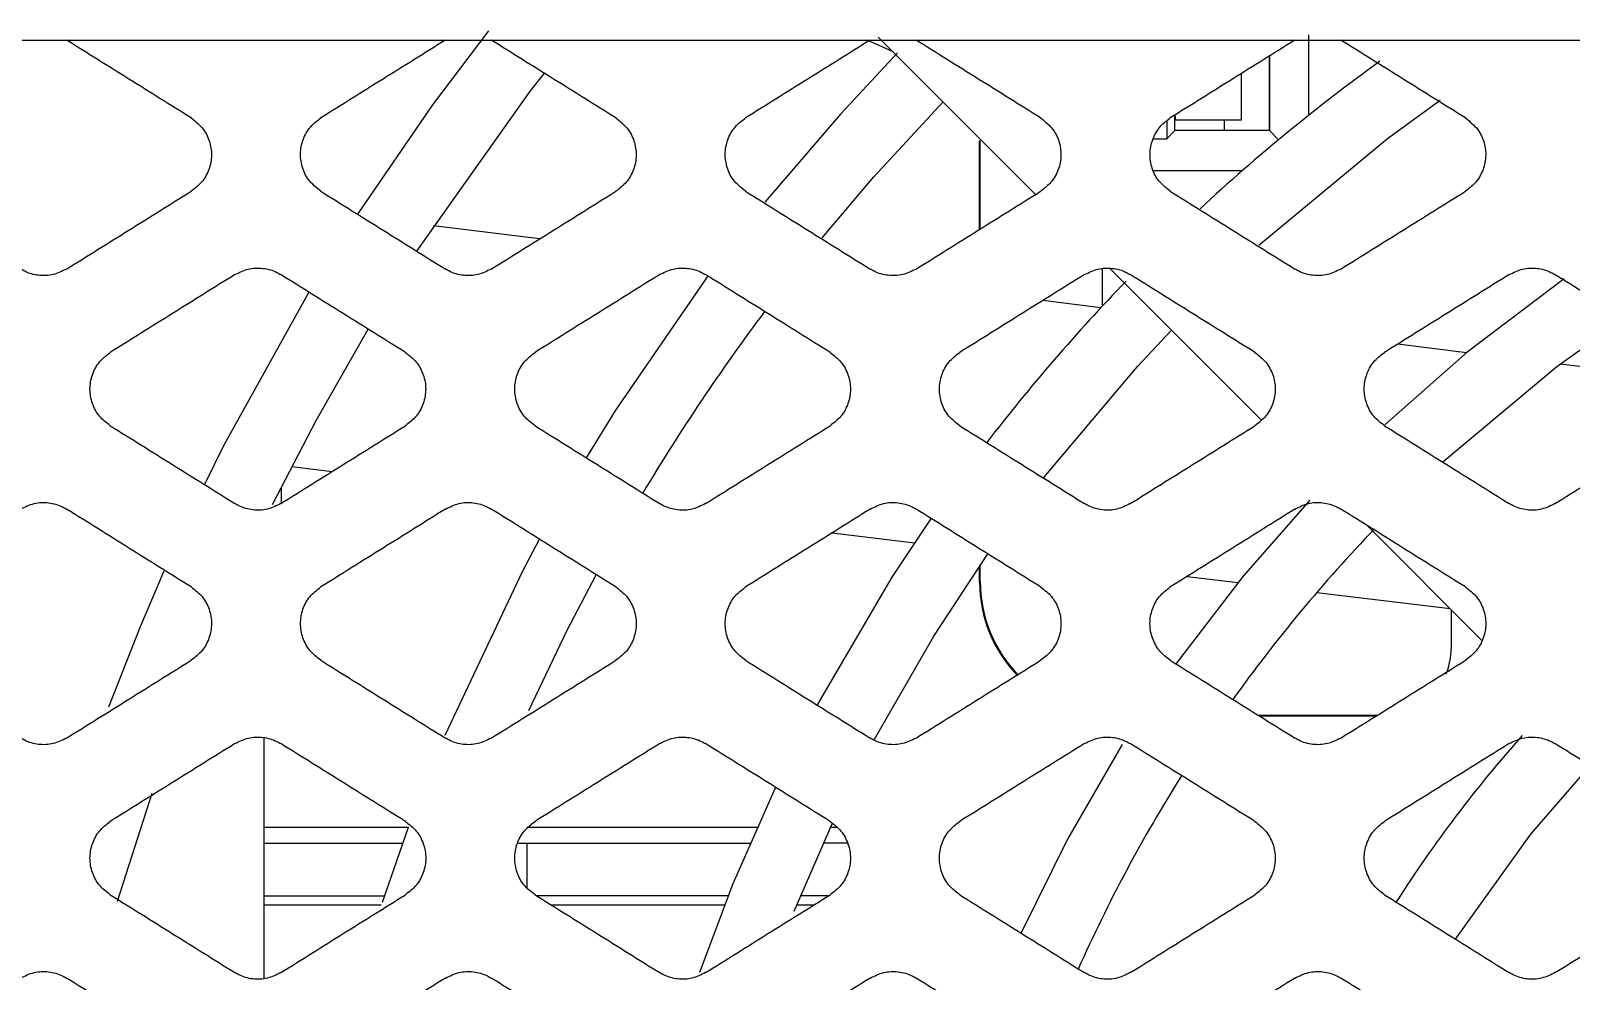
# Model space of a CAD drawing. Header units: millimetres. Extents: x 11355 to 11505, y 8083 to 8171.
# Drawn here: x 11367.42 to 11368.868, y 8089.968 to 8090.862 of the extents above; entities that cross this region are included whole.
import ezdxf

# ---------------------------------------------------------------- set-up
doc = ezdxf.new("R2010")
doc.units = ezdxf.units.MM
doc.layers.add('UPS', color=7, linetype='Continuous')

# ---------------------------------------------------------------- blocks, each defined once
blk = doc.blocks.new('UPS - 2.2kVA (APC SRT2200RMXLI-NC)')
at = {"linetype": 'Continuous'}
for p, q in [((2314.4138, 1376.5248), (2327.7323, 1376.5248)), ((2323.4177, 1376.5277), (2323.5657, 1376.3797)), ((2323.8227, 1376.4543), (2323.8227, 1376.5298)), ((2323.7855, 1376.5098), (2323.7855, 1376.4399)), ((2323.7856, 1376.5098), (2323.7856, 1376.4399)), ((2323.7592, 1376.4927), (2323.7592, 1376.4495)), ((2323.6891, 1376.4488), (2323.6891, 1376.432)), ((2323.6968, 1376.4399), (2323.6968, 1376.4543)), ((2323.6974, 1376.4495), (2323.6974, 1376.4536)), ((2323.7592, 1376.4495), (2323.6974, 1376.4495)), ((2323.7435, 1376.4399), (2323.7435, 1376.4495)), ((2323.5131, 1376.3468), (2323.5131, 1376.4299)), ((2323.5136, 1376.3471), (2323.5136, 1376.4303)), ((2323.6763, 1376.432), (2323.6891, 1376.432)), ((2323.6891, 1376.432), (2323.6964, 1376.4395)), ((2323.6968, 1376.4399), (2323.6964, 1376.4395)), ((2323.7855, 1376.4399), (2323.6968, 1376.4399)), ((2323.7856, 1376.4399), (2323.7855, 1376.4399)), ((2323.7856, 1376.4399), (2323.786, 1376.4395)), ((2323.7942, 1376.4311), (2323.786, 1376.4395)), ((2323.7599, 1376.4018), (2323.6769, 1376.4018)), ((2323.0992, 1376.3378), (2322.9996, 1376.35)), ((2323.6283, 1376.3096), (2323.6283, 1376.2744)), ((2323.6355, 1376.31), (2323.778, 1376.1674)), ((2323.627, 1376.273), (2323.5724, 1376.2797)), ((2323.9711, 1376.2307), (2323.9063, 1376.2387)), ((2324.1893, 1376.2039), (2324.059, 1376.2199)), ((2322.8662, 1376.1236), (2322.9042, 1376.1189)), ((2322.8562, 1376.1039), (2322.8562, 1376.089)), ((2323.8771, 1376.0683), (2323.9854, 1375.96)), ((2323.3744, 1376.0612), (2323.4518, 1376.0517)), ((2323.5131, 1376.0147), (2323.5131, 1376.0301)), ((2323.5136, 1376.0153), (2323.5136, 1376.031)), ((2323.7083, 1376.0202), (2323.756, 1376.0144)), ((2323.8302, 1376.0052), (2323.9556, 1375.9899)), ((2323.9566, 1375.9888), (2323.9566, 1375.9525)), ((2323.7752, 1375.8896), (2323.8872, 1375.8896)), ((2323.7762, 1375.889), (2323.8862, 1375.889)), ((2322.84, 1375.8685), (2322.84, 1375.6421)), ((2322.7023, 1375.7147), (2322.7348, 1375.8162)), ((2322.84, 1375.7842), (2322.9759, 1375.7842)), ((2322.9758, 1375.784), (2322.9511, 1375.7135)), ((2323.0889, 1375.7842), (2323.3039, 1375.7842)), ((2323.3386, 1375.7053), (2323.3745, 1375.7875)), ((2323.3729, 1375.7842), (2323.3786, 1375.7842)), ((2322.84, 1375.7691), (2322.9703, 1375.7691)), ((2323.0794, 1375.7691), (2323.2972, 1375.7691)), ((2323.0877, 1375.7271), (2323.0877, 1375.7691)), ((2323.3891, 1375.7691), (2323.366, 1375.7691)), ((2322.84, 1375.7196), (2322.9531, 1375.7196)), ((2323.2766, 1375.7196), (2323.0967, 1375.7196)), ((2323.3707, 1375.7196), (2323.3444, 1375.7196)), ((2322.9502, 1375.7109), (2322.84, 1375.7109)), ((2323.2731, 1375.7109), (2323.1106, 1375.7109)), ((2323.3568, 1375.7109), (2323.3409, 1375.7109))]:
    blk.add_line(p, q, dxfattribs=at)
at = {"linetype": 'Continuous', "flags": 128}
for points in [[(2323.0512, 1376.5336), (2322.9986, 1376.4639), (2322.928, 1376.3612)], [(2323.4082, 1376.5245), (2323.4085, 1376.5244), (2323.4314, 1376.5141)], [(2323.4357, 1376.5127), (2323.3821, 1376.4553), (2323.311, 1376.3722)], [(2322.9839, 1376.3262), (2323.0908, 1376.477), (2323.1041, 1376.4941)], [(2323.3649, 1376.3388), (2323.4135, 1376.3961), (2323.4787, 1376.4667)], [(2323.7757, 1376.3318), (2323.8967, 1376.4321), (2323.9463, 1376.4682)], [(2323.2577, 1376.3034), (2323.1706, 1376.1767), (2323.1429, 1376.1318)], [(2324.0627, 1376.3003), (2323.9716, 1376.2311), (2323.8941, 1376.163)], [(2322.8821, 1376.2877), (2322.8023, 1376.1436), (2322.7837, 1376.1062)], [(2323.9488, 1376.128), (2324.056, 1376.2176), (2324.1213, 1376.2643)], [(2322.8482, 1376.0879), (2322.8891, 1376.1669), (2322.9381, 1376.2527)], [(2323.5736, 1376.1132), (2323.6617, 1376.2178), (2323.6936, 1376.2519)], [(2323.8236, 1376.0921), (2323.761, 1376.0205), (2323.698, 1375.9382)], [(2323.4676, 1376.0749), (2323.4306, 1376.0194), (2323.3602, 1375.8993)], [(2323.0989, 1376.0548), (2323.0831, 1376.0251), (2323.0101, 1375.8705)], [(2323.4143, 1375.8672), (2323.47, 1375.9641), (2323.5208, 1376.0414)], [(2322.746, 1376.0251), (2322.7236, 1375.9729), (2322.6937, 1375.8971)], [(2323.0891, 1375.8941), (2323.1251, 1375.9695), (2323.1524, 1376.0217)], [(2323.6472, 1375.8621), (2323.5956, 1375.7729), (2323.5519, 1375.6844)], [(2323.9608, 1375.6789), (2324.0314, 1375.7776), (2324.0881, 1375.8434)], [(2323.3208, 1375.821), (2323.2811, 1375.731), (2323.2496, 1375.6477)]]:
    blk.add_lwpolyline(points, dxfattribs=at)
at = {"linetype": 'Continuous'}
for radius, start, end in [(1.7862, 125.8324, 132.857), (1.7862, 135.9778, 142.4154), (2.0272, 143.2486, 149.0772), (1.4562, 136.1884, 144.3969), (1.2221, 138.256, 147.4691), (1.4562, 147.8072, 155.9333)]:
    blk.add_arc((2324.9353, 1375.0568), radius, start, end, dxfattribs=at)
for centre, major_axis, ratio, start_param, end_param in [((2323.6388, 1376.0147), (-0.0889, -0.0889), 0.999924, 5.497825, 6.272668), ((2323.6394, 1376.0153), (-0.0889, -0.0889), 0.999924, 5.497825, 6.274228), ((2323.8937, 1375.9525), (-0.0621, -0.0103), 0.998592, 2.587358, 2.976816)]:
    blk.add_ellipse(centre, major_axis=major_axis, ratio=ratio, start_param=start_param, end_param=end_param, dxfattribs=at)
for points, knots in [([(2322.7715, 1376.4516), (2322.7618, 1376.4577), (2322.7422, 1376.4699), (2322.7032, 1376.4943), (2322.6739, 1376.5126), (2322.6543, 1376.5248)], [0, 0, 0, 0, 0.2500534, 0.5001068, 1, 1, 1, 1]), ([(2323.0107, 1376.5248), (2323.0009, 1376.5187), (2322.9814, 1376.5065), (2322.9423, 1376.4821), (2322.913, 1376.4638), (2322.8935, 1376.4516)], [0, 0, 0, 0, 0.250053, 0.500107, 1, 1, 1, 1]), ([(2323.171, 1376.4516), (2323.1612, 1376.4577), (2323.1417, 1376.4699), (2323.1026, 1376.4943), (2323.0733, 1376.5126), (2323.0538, 1376.5248)], [0, 0, 0, 0, 0.250053, 0.500107, 1, 1, 1, 1]), ([(2323.4102, 1376.5248), (2323.4004, 1376.5187), (2323.3809, 1376.5065), (2323.3418, 1376.4821), (2323.3125, 1376.4638), (2323.293, 1376.4516)], [0, 0, 0, 0, 0.250053, 0.500107, 1, 1, 1, 1]), ([(2323.5705, 1376.4516), (2323.5607, 1376.4577), (2323.5412, 1376.4699), (2323.5021, 1376.4943), (2323.4728, 1376.5126), (2323.4533, 1376.5248)], [0, 0, 0, 0, 0.250053, 0.500107, 1, 1, 1, 1]), ([(2323.8096, 1376.5248), (2323.7999, 1376.5187), (2323.7803, 1376.5065), (2323.7413, 1376.4821), (2323.712, 1376.4638), (2323.6924, 1376.4516)], [0, 0, 0, 0, 0.250053, 0.500107, 1, 1, 1, 1]), ([(2323.9699, 1376.4516), (2323.9602, 1376.4577), (2323.9406, 1376.4699), (2323.9016, 1376.4943), (2323.8723, 1376.5126), (2323.8527, 1376.5248)], [0, 0, 0, 0, 0.2500534, 0.5001068, 1, 1, 1, 1]), ([(2322.7715, 1376.4516), (2322.7757, 1376.4482), (2322.7836, 1376.442), (2322.7898, 1376.4285), (2322.7914, 1376.4147), (2322.7882, 1376.4012), (2322.7813, 1376.3899), (2322.7746, 1376.3849), (2322.7715, 1376.3826)], [0, 0, 0, 0, 0.194318, 0.360854, 0.528149, 0.695606, 0.862865, 1, 1, 1, 1]), ([(2322.8935, 1376.3826), (2322.8893, 1376.386), (2322.8815, 1376.3922), (2322.8753, 1376.4057), (2322.8737, 1376.4195), (2322.8768, 1376.433), (2322.8838, 1376.4443), (2322.8905, 1376.4493), (2322.8935, 1376.4516)], [0, 0, 0, 0, 0.19432, 0.360812, 0.528037, 0.695467, 0.862768, 1, 1, 1, 1]), ([(2323.171, 1376.4516), (2323.1752, 1376.4482), (2323.183, 1376.442), (2323.1892, 1376.4285), (2323.1908, 1376.4147), (2323.1877, 1376.4012), (2323.1807, 1376.3899), (2323.174, 1376.3849), (2323.171, 1376.3826)], [0, 0, 0, 0, 0.194318, 0.360854, 0.528149, 0.695606, 0.862865, 1, 1, 1, 1]), ([(2323.293, 1376.3826), (2323.2888, 1376.386), (2323.2809, 1376.3922), (2323.2747, 1376.4057), (2323.2731, 1376.4195), (2323.2763, 1376.433), (2323.2832, 1376.4443), (2323.2899, 1376.4493), (2323.293, 1376.4516)], [0, 0, 0, 0, 0.19432, 0.360812, 0.528037, 0.695467, 0.862768, 1, 1, 1, 1]), ([(2323.5705, 1376.4516), (2323.5747, 1376.4482), (2323.5825, 1376.442), (2323.5887, 1376.4285), (2323.5903, 1376.4147), (2323.5871, 1376.4012), (2323.5802, 1376.3899), (2323.5735, 1376.3849), (2323.5705, 1376.3826)], [0, 0, 0, 0, 0.194318, 0.360854, 0.528149, 0.695606, 0.862865, 1, 1, 1, 1]), ([(2323.6924, 1376.3826), (2323.6882, 1376.386), (2323.6804, 1376.3922), (2323.6742, 1376.4057), (2323.6726, 1376.4195), (2323.6758, 1376.433), (2323.6827, 1376.4443), (2323.6894, 1376.4493), (2323.6924, 1376.4516)], [0, 0, 0, 0, 0.19432, 0.360812, 0.528037, 0.695467, 0.862768, 1, 1, 1, 1]), ([(2323.9699, 1376.4516), (2323.9741, 1376.4482), (2323.982, 1376.442), (2323.9882, 1376.4285), (2323.9898, 1376.4147), (2323.9866, 1376.4012), (2323.9797, 1376.3899), (2323.973, 1376.3849), (2323.9699, 1376.3826)], [0, 0, 0, 0, 0.194318, 0.360854, 0.528149, 0.695606, 0.862865, 1, 1, 1, 1]), ([(2322.6543, 1376.3094), (2322.6641, 1376.3155), (2322.6836, 1376.3277), (2322.7227, 1376.3521), (2322.752, 1376.3704), (2322.7715, 1376.3826)], [0, 0, 0, 0, 0.250041, 0.500082, 1, 1, 1, 1]), ([(2322.8935, 1376.3826), (2322.9033, 1376.3765), (2322.9228, 1376.3643), (2322.9619, 1376.3399), (2322.9912, 1376.3216), (2323.0107, 1376.3094)], [0, 0, 0, 0, 0.250041, 0.500082, 1, 1, 1, 1]), ([(2323.0538, 1376.3094), (2323.0636, 1376.3155), (2323.0831, 1376.3277), (2323.1222, 1376.3521), (2323.1515, 1376.3704), (2323.171, 1376.3826)], [0, 0, 0, 0, 0.250041, 0.500082, 1, 1, 1, 1]), ([(2323.293, 1376.3826), (2323.3027, 1376.3765), (2323.3223, 1376.3643), (2323.3613, 1376.3399), (2323.3906, 1376.3216), (2323.4102, 1376.3094)], [0, 0, 0, 0, 0.250041, 0.500082, 1, 1, 1, 1]), ([(2323.4533, 1376.3094), (2323.463, 1376.3155), (2323.4826, 1376.3277), (2323.5216, 1376.3521), (2323.5509, 1376.3704), (2323.5705, 1376.3826)], [0, 0, 0, 0, 0.2500408, 0.5000816, 1, 1, 1, 1]), ([(2323.6924, 1376.3826), (2323.7022, 1376.3765), (2323.7217, 1376.3643), (2323.7608, 1376.3399), (2323.7901, 1376.3216), (2323.8096, 1376.3094)], [0, 0, 0, 0, 0.250041, 0.500082, 1, 1, 1, 1]), ([(2323.8527, 1376.3094), (2323.8625, 1376.3155), (2323.882, 1376.3277), (2323.9211, 1376.3521), (2323.9504, 1376.3704), (2323.9699, 1376.3826)], [0, 0, 0, 0, 0.250041, 0.500082, 1, 1, 1, 1]), ([(2322.6543, 1376.3094), (2322.6502, 1376.3074), (2322.642, 1376.3033), (2322.628, 1376.3028), (2322.6177, 1376.3057), (2322.6125, 1376.3087), (2322.6112, 1376.3094)], [0, 0, 0, 0, 0.301015, 0.601998, 0.903375, 1, 1, 1, 1]), ([(2322.8127, 1376.3042), (2322.8029, 1376.2981), (2322.7834, 1376.2859), (2322.7443, 1376.2615), (2322.715, 1376.2432), (2322.6955, 1376.231)], [0, 0, 0, 0, 0.250046, 0.500092, 1, 1, 1, 1]), ([(2322.8127, 1376.3042), (2322.8168, 1376.3062), (2322.825, 1376.3103), (2322.839, 1376.3108), (2322.8494, 1376.3079), (2322.8546, 1376.3049), (2322.8558, 1376.3042)], [0, 0, 0, 0, 0.301158, 0.602285, 0.903694, 1, 1, 1, 1]), ([(2322.973, 1376.231), (2322.9633, 1376.2371), (2322.9437, 1376.2493), (2322.9046, 1376.2737), (2322.8753, 1376.292), (2322.8558, 1376.3042)], [0, 0, 0, 0, 0.2500459, 0.5000919, 1, 1, 1, 1]), ([(2323.0538, 1376.3094), (2323.0497, 1376.3074), (2323.0415, 1376.3033), (2323.0275, 1376.3028), (2323.0171, 1376.3057), (2323.012, 1376.3087), (2323.0107, 1376.3094)], [0, 0, 0, 0, 0.301015, 0.601998, 0.903375, 1, 1, 1, 1]), ([(2323.2122, 1376.3042), (2323.2024, 1376.2981), (2323.1829, 1376.2859), (2323.1438, 1376.2615), (2323.1145, 1376.2432), (2323.095, 1376.231)], [0, 0, 0, 0, 0.250046, 0.500092, 1, 1, 1, 1]), ([(2323.2122, 1376.3042), (2323.2163, 1376.3062), (2323.2245, 1376.3103), (2323.2385, 1376.3108), (2323.2488, 1376.3079), (2323.254, 1376.3049), (2323.2553, 1376.3042)], [0, 0, 0, 0, 0.301158, 0.602285, 0.903694, 1, 1, 1, 1]), ([(2323.3725, 1376.231), (2323.3627, 1376.2371), (2323.3432, 1376.2493), (2323.3041, 1376.2737), (2323.2748, 1376.292), (2323.2553, 1376.3042)], [0, 0, 0, 0, 0.250046, 0.500092, 1, 1, 1, 1]), ([(2323.4533, 1376.3094), (2323.4492, 1376.3074), (2323.441, 1376.3033), (2323.427, 1376.3028), (2323.4166, 1376.3057), (2323.4114, 1376.3087), (2323.4102, 1376.3094)], [0, 0, 0, 0, 0.301015, 0.601998, 0.903375, 1, 1, 1, 1]), ([(2323.6117, 1376.3042), (2323.6019, 1376.2981), (2323.5823, 1376.2859), (2323.5433, 1376.2615), (2323.514, 1376.2432), (2323.4944, 1376.231)], [0, 0, 0, 0, 0.250046, 0.500092, 1, 1, 1, 1]), ([(2323.6117, 1376.3042), (2323.6158, 1376.3062), (2323.624, 1376.3103), (2323.638, 1376.3108), (2323.6483, 1376.3079), (2323.6535, 1376.3049), (2323.6548, 1376.3042)], [0, 0, 0, 0, 0.301158, 0.602285, 0.903694, 1, 1, 1, 1]), ([(2323.772, 1376.231), (2323.7622, 1376.2371), (2323.7426, 1376.2493), (2323.7036, 1376.2737), (2323.6743, 1376.292), (2323.6548, 1376.3042)], [0, 0, 0, 0, 0.250046, 0.500092, 1, 1, 1, 1]), ([(2323.8527, 1376.3094), (2323.8486, 1376.3074), (2323.8404, 1376.3033), (2323.8264, 1376.3028), (2323.8161, 1376.3057), (2323.8109, 1376.3087), (2323.8096, 1376.3094)], [0, 0, 0, 0, 0.301015, 0.601998, 0.903375, 1, 1, 1, 1]), ([(2324.0111, 1376.3042), (2324.0014, 1376.2981), (2323.9818, 1376.2859), (2323.9427, 1376.2615), (2323.9134, 1376.2432), (2323.8939, 1376.231)], [0, 0, 0, 0, 0.2500459, 0.5000919, 1, 1, 1, 1]), ([(2324.0111, 1376.3042), (2324.0152, 1376.3062), (2324.0234, 1376.3103), (2324.0374, 1376.3108), (2324.0478, 1376.3079), (2324.053, 1376.3049), (2324.0542, 1376.3042)], [0, 0, 0, 0, 0.3011575, 0.6022847, 0.903694, 1, 1, 1, 1]), ([(2324.1714, 1376.231), (2324.1617, 1376.2371), (2324.1421, 1376.2493), (2324.103, 1376.2737), (2324.0737, 1376.292), (2324.0542, 1376.3042)], [0, 0, 0, 0, 0.250046, 0.500092, 1, 1, 1, 1]), ([(2322.6955, 1376.162), (2322.6919, 1376.1648), (2322.6846, 1376.1704), (2322.678, 1376.1828), (2322.6756, 1376.1965), (2322.678, 1376.2102), (2322.6846, 1376.2226), (2322.6919, 1376.2282), (2322.6955, 1376.231)], [0, 0, 0, 0, 0.166661, 0.333294, 0.500578, 0.667546, 0.834534, 1, 1, 1, 1]), ([(2322.973, 1376.231), (2322.9767, 1376.2281), (2322.9839, 1376.2225), (2322.9906, 1376.2101), (2322.9929, 1376.1964), (2322.9905, 1376.1827), (2322.9839, 1376.1704), (2322.9766, 1376.1648), (2322.973, 1376.162)], [0, 0, 0, 0, 0.166702, 0.333375, 0.500722, 0.667724, 0.834682, 1, 1, 1, 1]), ([(2323.095, 1376.162), (2323.0913, 1376.1648), (2323.0841, 1376.1704), (2323.0774, 1376.1828), (2323.0751, 1376.1965), (2323.0775, 1376.2102), (2323.0841, 1376.2226), (2323.0914, 1376.2282), (2323.095, 1376.231)], [0, 0, 0, 0, 0.166661, 0.333294, 0.500578, 0.667546, 0.834534, 1, 1, 1, 1]), ([(2323.3725, 1376.231), (2323.3761, 1376.2281), (2323.3834, 1376.2225), (2323.39, 1376.2101), (2323.3924, 1376.1964), (2323.39, 1376.1827), (2323.3834, 1376.1704), (2323.3761, 1376.1648), (2323.3725, 1376.162)], [0, 0, 0, 0, 0.166702, 0.333375, 0.500722, 0.667724, 0.834682, 1, 1, 1, 1]), ([(2323.4944, 1376.162), (2323.4908, 1376.1648), (2323.4835, 1376.1704), (2323.4769, 1376.1828), (2323.4745, 1376.1965), (2323.4769, 1376.2102), (2323.4836, 1376.2226), (2323.4908, 1376.2282), (2323.4944, 1376.231)], [0, 0, 0, 0, 0.166661, 0.333294, 0.500578, 0.667546, 0.834534, 1, 1, 1, 1]), ([(2323.772, 1376.231), (2323.7756, 1376.2281), (2323.7829, 1376.2225), (2323.7895, 1376.2101), (2323.7919, 1376.1964), (2323.7895, 1376.1827), (2323.7828, 1376.1704), (2323.7756, 1376.1648), (2323.772, 1376.162)], [0, 0, 0, 0, 0.166702, 0.333375, 0.500722, 0.667724, 0.834682, 1, 1, 1, 1]), ([(2323.8939, 1376.162), (2323.8903, 1376.1648), (2323.883, 1376.1704), (2323.8764, 1376.1828), (2323.874, 1376.1965), (2323.8764, 1376.2102), (2323.883, 1376.2226), (2323.8903, 1376.2282), (2323.8939, 1376.231)], [0, 0, 0, 0, 0.166661, 0.333294, 0.500578, 0.667546, 0.834534, 1, 1, 1, 1]), ([(2322.6955, 1376.162), (2322.7053, 1376.1559), (2322.7248, 1376.1437), (2322.7639, 1376.1193), (2322.7932, 1376.101), (2322.8127, 1376.0887)], [0, 0, 0, 0, 0.250035, 0.500069, 1, 1, 1, 1]), ([(2322.8558, 1376.0887), (2322.8656, 1376.0948), (2322.8851, 1376.1071), (2322.9242, 1376.1315), (2322.9535, 1376.1498), (2322.973, 1376.162)], [0, 0, 0, 0, 0.250035, 0.500069, 1, 1, 1, 1]), ([(2323.095, 1376.162), (2323.1047, 1376.1559), (2323.1243, 1376.1437), (2323.1633, 1376.1193), (2323.1926, 1376.101), (2323.2122, 1376.0887)], [0, 0, 0, 0, 0.2500347, 0.5000694, 1, 1, 1, 1]), ([(2323.2553, 1376.0887), (2323.2651, 1376.0948), (2323.2846, 1376.1071), (2323.3237, 1376.1315), (2323.353, 1376.1498), (2323.3725, 1376.162)], [0, 0, 0, 0, 0.250035, 0.500069, 1, 1, 1, 1]), ([(2323.4944, 1376.162), (2323.5042, 1376.1559), (2323.5237, 1376.1437), (2323.5628, 1376.1193), (2323.5921, 1376.101), (2323.6116, 1376.0887)], [0, 0, 0, 0, 0.250035, 0.500069, 1, 1, 1, 1]), ([(2323.6548, 1376.0887), (2323.6645, 1376.0948), (2323.6841, 1376.1071), (2323.7231, 1376.1315), (2323.7524, 1376.1498), (2323.772, 1376.162)], [0, 0, 0, 0, 0.250035, 0.500069, 1, 1, 1, 1]), ([(2323.8939, 1376.162), (2323.9037, 1376.1559), (2323.9232, 1376.1437), (2323.9623, 1376.1193), (2323.9916, 1376.101), (2324.0111, 1376.0887)], [0, 0, 0, 0, 0.2500347, 0.5000694, 1, 1, 1, 1]), ([(2324.0542, 1376.0887), (2324.064, 1376.0948), (2324.0835, 1376.1071), (2324.1226, 1376.1315), (2324.1519, 1376.1498), (2324.1714, 1376.162)], [0, 0, 0, 0, 0.250035, 0.500069, 1, 1, 1, 1]), ([(2322.6112, 1376.0836), (2322.6153, 1376.0856), (2322.6236, 1376.0897), (2322.6376, 1376.0902), (2322.6479, 1376.0873), (2322.6531, 1376.0843), (2322.6543, 1376.0836)], [0, 0, 0, 0, 0.301559, 0.603083, 0.904825, 1, 1, 1, 1]), ([(2322.7715, 1376.0103), (2322.7618, 1376.0164), (2322.7422, 1376.0286), (2322.7032, 1376.053), (2322.6739, 1376.0714), (2322.6543, 1376.0836)], [0, 0, 0, 0, 0.250039, 0.500077, 1, 1, 1, 1]), ([(2322.8558, 1376.0887), (2322.8517, 1376.0867), (2322.8435, 1376.0826), (2322.8295, 1376.0821), (2322.8191, 1376.085), (2322.814, 1376.088), (2322.8127, 1376.0887)], [0, 0, 0, 0, 0.30145, 0.602864, 0.90458, 1, 1, 1, 1]), ([(2323.0107, 1376.0836), (2323.0009, 1376.0775), (2322.9814, 1376.0652), (2322.9423, 1376.0408), (2322.913, 1376.0225), (2322.8935, 1376.0103)], [0, 0, 0, 0, 0.2500387, 0.5000774, 1, 1, 1, 1]), ([(2323.0107, 1376.0836), (2323.0148, 1376.0856), (2323.023, 1376.0897), (2323.037, 1376.0902), (2323.0474, 1376.0873), (2323.0526, 1376.0843), (2323.0538, 1376.0836)], [0, 0, 0, 0, 0.301559, 0.603083, 0.904825, 1, 1, 1, 1]), ([(2323.171, 1376.0103), (2323.1612, 1376.0164), (2323.1417, 1376.0286), (2323.1026, 1376.053), (2323.0733, 1376.0714), (2323.0538, 1376.0836)], [0, 0, 0, 0, 0.250039, 0.500077, 1, 1, 1, 1]), ([(2323.2553, 1376.0887), (2323.2512, 1376.0867), (2323.243, 1376.0826), (2323.229, 1376.0821), (2323.2186, 1376.085), (2323.2134, 1376.088), (2323.2122, 1376.0887)], [0, 0, 0, 0, 0.30145, 0.602864, 0.90458, 1, 1, 1, 1]), ([(2323.4102, 1376.0836), (2323.4004, 1376.0775), (2323.3809, 1376.0652), (2323.3418, 1376.0408), (2323.3125, 1376.0225), (2323.293, 1376.0103)], [0, 0, 0, 0, 0.250039, 0.500077, 1, 1, 1, 1]), ([(2323.4102, 1376.0836), (2323.4143, 1376.0856), (2323.4225, 1376.0897), (2323.4365, 1376.0902), (2323.4469, 1376.0873), (2323.452, 1376.0843), (2323.4533, 1376.0836)], [0, 0, 0, 0, 0.301559, 0.603083, 0.904825, 1, 1, 1, 1]), ([(2323.5705, 1376.0103), (2323.5607, 1376.0164), (2323.5412, 1376.0286), (2323.5021, 1376.053), (2323.4728, 1376.0714), (2323.4533, 1376.0836)], [0, 0, 0, 0, 0.250039, 0.500077, 1, 1, 1, 1]), ([(2323.6548, 1376.0887), (2323.6506, 1376.0867), (2323.6424, 1376.0826), (2323.6284, 1376.0821), (2323.6181, 1376.085), (2323.6129, 1376.088), (2323.6116, 1376.0887)], [0, 0, 0, 0, 0.3014497, 0.6028638, 0.9045797, 1, 1, 1, 1]), ([(2323.8096, 1376.0836), (2323.7999, 1376.0775), (2323.7803, 1376.0652), (2323.7413, 1376.0408), (2323.712, 1376.0225), (2323.6924, 1376.0103)], [0, 0, 0, 0, 0.2500387, 0.5000774, 1, 1, 1, 1]), ([(2323.8096, 1376.0836), (2323.8137, 1376.0856), (2323.822, 1376.0897), (2323.836, 1376.0902), (2323.8463, 1376.0873), (2323.8515, 1376.0843), (2323.8527, 1376.0836)], [0, 0, 0, 0, 0.301559, 0.603083, 0.904825, 1, 1, 1, 1]), ([(2323.9699, 1376.0103), (2323.9602, 1376.0164), (2323.9406, 1376.0286), (2323.9016, 1376.053), (2323.8723, 1376.0714), (2323.8527, 1376.0836)], [0, 0, 0, 0, 0.250039, 0.500077, 1, 1, 1, 1]), ([(2324.0542, 1376.0887), (2324.0501, 1376.0867), (2324.0419, 1376.0826), (2324.0279, 1376.0821), (2324.0175, 1376.085), (2324.0124, 1376.088), (2324.0111, 1376.0887)], [0, 0, 0, 0, 0.30145, 0.602864, 0.90458, 1, 1, 1, 1]), ([(2322.7715, 1376.0103), (2322.7752, 1376.0075), (2322.7825, 1376.0019), (2322.7891, 1375.9895), (2322.7915, 1375.9758), (2322.789, 1375.9621), (2322.7824, 1375.9497), (2322.7752, 1375.9441), (2322.7715, 1375.9413)], [0, 0, 0, 0, 0.166787, 0.333551, 0.500809, 0.667627, 0.8344, 1, 1, 1, 1]), ([(2322.8935, 1375.9413), (2322.8898, 1375.9441), (2322.8826, 1375.9498), (2322.876, 1375.9622), (2322.8736, 1375.9759), (2322.876, 1375.9896), (2322.8826, 1376.0019), (2322.8899, 1376.0075), (2322.8935, 1376.0103)], [0, 0, 0, 0, 0.166752, 0.333482, 0.500689, 0.66748, 0.834277, 1, 1, 1, 1]), ([(2323.171, 1376.0103), (2323.1747, 1376.0075), (2323.1819, 1376.0019), (2323.1885, 1375.9895), (2323.1909, 1375.9758), (2323.1885, 1375.9621), (2323.1819, 1375.9497), (2323.1746, 1375.9441), (2323.171, 1375.9413)], [0, 0, 0, 0, 0.166787, 0.333551, 0.500809, 0.667627, 0.8344, 1, 1, 1, 1]), ([(2323.293, 1375.9413), (2323.2893, 1375.9441), (2323.282, 1375.9498), (2323.2754, 1375.9622), (2323.273, 1375.9759), (2323.2755, 1375.9896), (2323.2821, 1376.0019), (2323.2893, 1376.0075), (2323.293, 1376.0103)], [0, 0, 0, 0, 0.166752, 0.333482, 0.500689, 0.66748, 0.834277, 1, 1, 1, 1]), ([(2323.5705, 1376.0103), (2323.5741, 1376.0075), (2323.5814, 1376.0019), (2323.588, 1375.9895), (2323.5904, 1375.9758), (2323.588, 1375.9621), (2323.5814, 1375.9497), (2323.5741, 1375.9441), (2323.5705, 1375.9413)], [0, 0, 0, 0, 0.166787, 0.333551, 0.500809, 0.667627, 0.8344, 1, 1, 1, 1]), ([(2323.6924, 1375.9413), (2323.6888, 1375.9441), (2323.6815, 1375.9498), (2323.6749, 1375.9622), (2323.6725, 1375.9759), (2323.6749, 1375.9896), (2323.6815, 1376.0019), (2323.6888, 1376.0075), (2323.6924, 1376.0103)], [0, 0, 0, 0, 0.166752, 0.333482, 0.500689, 0.66748, 0.834277, 1, 1, 1, 1]), ([(2323.9699, 1376.0103), (2323.9736, 1376.0075), (2323.9809, 1376.0019), (2323.9875, 1375.9895), (2323.9899, 1375.9758), (2323.9874, 1375.9621), (2323.9808, 1375.9497), (2323.9736, 1375.9441), (2323.9699, 1375.9413)], [0, 0, 0, 0, 0.166787, 0.333551, 0.500809, 0.667627, 0.8344, 1, 1, 1, 1]), ([(2322.6543, 1375.8681), (2322.6641, 1375.8742), (2322.6836, 1375.8864), (2322.7227, 1375.9108), (2322.752, 1375.9291), (2322.7715, 1375.9413)], [0, 0, 0, 0, 0.250029, 0.500058, 1, 1, 1, 1]), ([(2322.8935, 1375.9413), (2322.9033, 1375.9352), (2322.9228, 1375.923), (2322.9619, 1375.8986), (2322.9912, 1375.8803), (2323.0107, 1375.8681)], [0, 0, 0, 0, 0.250029, 0.500058, 1, 1, 1, 1]), ([(2323.0538, 1375.8681), (2323.0636, 1375.8742), (2323.0831, 1375.8864), (2323.1222, 1375.9108), (2323.1515, 1375.9291), (2323.171, 1375.9413)], [0, 0, 0, 0, 0.2500288, 0.5000575, 1, 1, 1, 1]), ([(2323.293, 1375.9413), (2323.3027, 1375.9352), (2323.3223, 1375.923), (2323.3613, 1375.8986), (2323.3906, 1375.8803), (2323.4102, 1375.8681)], [0, 0, 0, 0, 0.250029, 0.500058, 1, 1, 1, 1]), ([(2323.4533, 1375.8681), (2323.463, 1375.8742), (2323.4826, 1375.8864), (2323.5216, 1375.9108), (2323.5509, 1375.9291), (2323.5705, 1375.9413)], [0, 0, 0, 0, 0.250029, 0.500058, 1, 1, 1, 1]), ([(2323.6924, 1375.9413), (2323.7022, 1375.9352), (2323.7217, 1375.923), (2323.7608, 1375.8986), (2323.7901, 1375.8803), (2323.8096, 1375.8681)], [0, 0, 0, 0, 0.250029, 0.500058, 1, 1, 1, 1]), ([(2323.8527, 1375.8681), (2323.8625, 1375.8742), (2323.882, 1375.8864), (2323.9211, 1375.9108), (2323.9504, 1375.9291), (2323.9699, 1375.9413)], [0, 0, 0, 0, 0.250029, 0.500058, 1, 1, 1, 1]), ([(2322.6543, 1375.8681), (2322.6502, 1375.866), (2322.642, 1375.862), (2322.628, 1375.8615), (2322.6176, 1375.8644), (2322.6125, 1375.8674), (2322.6112, 1375.8681)], [0, 0, 0, 0, 0.301785, 0.60353, 0.905524, 1, 1, 1, 1]), ([(2322.8127, 1375.8629), (2322.8168, 1375.865), (2322.8251, 1375.869), (2322.8391, 1375.8695), (2322.8494, 1375.8666), (2322.8546, 1375.8636), (2322.8558, 1375.8629)], [0, 0, 0, 0, 0.301859, 0.603678, 0.905692, 1, 1, 1, 1]), ([(2323.0538, 1375.8681), (2323.0497, 1375.866), (2323.0415, 1375.862), (2323.0274, 1375.8615), (2323.0171, 1375.8644), (2323.0119, 1375.8674), (2323.0107, 1375.8681)], [0, 0, 0, 0, 0.301785, 0.60353, 0.905524, 1, 1, 1, 1]), ([(2323.2122, 1375.8629), (2323.2163, 1375.865), (2323.2245, 1375.869), (2323.2386, 1375.8695), (2323.2489, 1375.8666), (2323.2541, 1375.8636), (2323.2553, 1375.8629)], [0, 0, 0, 0, 0.301859, 0.603678, 0.905692, 1, 1, 1, 1]), ([(2323.4533, 1375.8681), (2323.4492, 1375.866), (2323.4409, 1375.862), (2323.4269, 1375.8615), (2323.4166, 1375.8644), (2323.4114, 1375.8674), (2323.4102, 1375.8681)], [0, 0, 0, 0, 0.301785, 0.60353, 0.905524, 1, 1, 1, 1]), ([(2323.6116, 1375.8629), (2323.6158, 1375.865), (2323.624, 1375.869), (2323.638, 1375.8695), (2323.6484, 1375.8666), (2323.6535, 1375.8636), (2323.6548, 1375.8629)], [0, 0, 0, 0, 0.301859, 0.603678, 0.905692, 1, 1, 1, 1]), ([(2323.8527, 1375.8681), (2323.8486, 1375.866), (2323.8404, 1375.862), (2323.8264, 1375.8615), (2323.816, 1375.8644), (2323.8109, 1375.8674), (2323.8096, 1375.8681)], [0, 0, 0, 0, 0.301785, 0.6035304, 0.9055237, 1, 1, 1, 1]), ([(2324.0111, 1375.8629), (2324.0152, 1375.865), (2324.0235, 1375.869), (2324.0375, 1375.8695), (2324.0478, 1375.8666), (2324.053, 1375.8636), (2324.0542, 1375.8629)], [0, 0, 0, 0, 0.301859, 0.603678, 0.905692, 1, 1, 1, 1]), ([(2322.8127, 1375.8629), (2322.8029, 1375.8568), (2322.7834, 1375.8446), (2322.7443, 1375.8202), (2322.715, 1375.8019), (2322.6955, 1375.7897)], [0, 0, 0, 0, 0.2500316, 0.5000632, 1, 1, 1, 1]), ([(2322.973, 1375.7897), (2322.9633, 1375.7958), (2322.9437, 1375.808), (2322.9047, 1375.8324), (2322.8754, 1375.8507), (2322.8558, 1375.8629)], [0, 0, 0, 0, 0.250032, 0.500063, 1, 1, 1, 1]), ([(2323.2122, 1375.8629), (2323.2024, 1375.8568), (2323.1829, 1375.8446), (2323.1438, 1375.8202), (2323.1145, 1375.8019), (2323.095, 1375.7897)], [0, 0, 0, 0, 0.250032, 0.500063, 1, 1, 1, 1]), ([(2323.3725, 1375.7897), (2323.3627, 1375.7958), (2323.3432, 1375.808), (2323.3041, 1375.8324), (2323.2748, 1375.8507), (2323.2553, 1375.8629)], [0, 0, 0, 0, 0.250032, 0.500063, 1, 1, 1, 1]), ([(2323.6116, 1375.8629), (2323.6019, 1375.8568), (2323.5823, 1375.8446), (2323.5433, 1375.8202), (2323.514, 1375.8019), (2323.4944, 1375.7897)], [0, 0, 0, 0, 0.250032, 0.500063, 1, 1, 1, 1]), ([(2323.772, 1375.7897), (2323.7622, 1375.7958), (2323.7427, 1375.808), (2323.7036, 1375.8324), (2323.6743, 1375.8507), (2323.6548, 1375.8629)], [0, 0, 0, 0, 0.250032, 0.500063, 1, 1, 1, 1]), ([(2324.0111, 1375.8629), (2324.0013, 1375.8568), (2323.9818, 1375.8446), (2323.9427, 1375.8202), (2323.9134, 1375.8019), (2323.8939, 1375.7897)], [0, 0, 0, 0, 0.2500316, 0.5000632, 1, 1, 1, 1]), ([(2324.1714, 1375.7897), (2324.1617, 1375.7958), (2324.1421, 1375.808), (2324.1031, 1375.8324), (2324.0738, 1375.8507), (2324.0542, 1375.8629)], [0, 0, 0, 0, 0.250032, 0.500063, 1, 1, 1, 1]), ([(2322.6955, 1375.7207), (2322.6919, 1375.7235), (2322.6846, 1375.7291), (2322.678, 1375.7415), (2322.6756, 1375.7552), (2322.678, 1375.7689), (2322.6846, 1375.7813), (2322.6919, 1375.7869), (2322.6955, 1375.7897)], [0, 0, 0, 0, 0.166784, 0.333549, 0.500696, 0.667344, 0.83399, 1, 1, 1, 1]), ([(2322.973, 1375.7897), (2322.9767, 1375.7869), (2322.984, 1375.7812), (2322.9906, 1375.7688), (2322.993, 1375.7551), (2322.9905, 1375.7414), (2322.9839, 1375.7291), (2322.9767, 1375.7235), (2322.973, 1375.7207)], [0, 0, 0, 0, 0.166811, 0.333603, 0.500789, 0.667459, 0.834086, 1, 1, 1, 1]), ([(2323.095, 1375.7207), (2323.0913, 1375.7235), (2323.084, 1375.7291), (2323.0774, 1375.7415), (2323.0751, 1375.7552), (2323.0775, 1375.7689), (2323.0841, 1375.7813), (2323.0913, 1375.7869), (2323.095, 1375.7897)], [0, 0, 0, 0, 0.166784, 0.333549, 0.500696, 0.667344, 0.83399, 1, 1, 1, 1]), ([(2323.3725, 1375.7897), (2323.3761, 1375.7869), (2323.3834, 1375.7812), (2323.39, 1375.7688), (2323.3924, 1375.7551), (2323.39, 1375.7414), (2323.3834, 1375.7291), (2323.3761, 1375.7235), (2323.3725, 1375.7207)], [0, 0, 0, 0, 0.166811, 0.333603, 0.500789, 0.667459, 0.834086, 1, 1, 1, 1]), ([(2323.4944, 1375.7207), (2323.4908, 1375.7235), (2323.4835, 1375.7291), (2323.4769, 1375.7415), (2323.4745, 1375.7552), (2323.4769, 1375.7689), (2323.4835, 1375.7813), (2323.4908, 1375.7869), (2323.4944, 1375.7897)], [0, 0, 0, 0, 0.166784, 0.333549, 0.500696, 0.667344, 0.83399, 1, 1, 1, 1]), ([(2323.772, 1375.7897), (2323.7756, 1375.7869), (2323.7829, 1375.7812), (2323.7895, 1375.7688), (2323.7919, 1375.7551), (2323.7895, 1375.7414), (2323.7829, 1375.7291), (2323.7756, 1375.7235), (2323.772, 1375.7207)], [0, 0, 0, 0, 0.166811, 0.333603, 0.500789, 0.667459, 0.834086, 1, 1, 1, 1]), ([(2323.8939, 1375.7207), (2323.8903, 1375.7235), (2323.883, 1375.7291), (2323.8764, 1375.7415), (2323.874, 1375.7552), (2323.8764, 1375.7689), (2323.883, 1375.7813), (2323.8903, 1375.7869), (2323.8939, 1375.7897)], [0, 0, 0, 0, 0.166784, 0.333549, 0.500696, 0.667344, 0.83399, 1, 1, 1, 1]), ([(2322.6955, 1375.7207), (2322.7053, 1375.7146), (2322.7248, 1375.7024), (2322.7639, 1375.678), (2322.7932, 1375.6596), (2322.8127, 1375.6474)], [0, 0, 0, 0, 0.250023, 0.500046, 1, 1, 1, 1]), ([(2322.8558, 1375.6474), (2322.8656, 1375.6535), (2322.8851, 1375.6658), (2322.9242, 1375.6902), (2322.9535, 1375.7085), (2322.973, 1375.7207)], [0, 0, 0, 0, 0.250023, 0.500046, 1, 1, 1, 1]), ([(2323.095, 1375.7207), (2323.1047, 1375.7146), (2323.1243, 1375.7024), (2323.1633, 1375.678), (2323.1926, 1375.6596), (2323.2122, 1375.6474)], [0, 0, 0, 0, 0.250023, 0.500046, 1, 1, 1, 1]), ([(2323.2553, 1375.6474), (2323.2651, 1375.6535), (2323.2846, 1375.6658), (2323.3237, 1375.6902), (2323.353, 1375.7085), (2323.3725, 1375.7207)], [0, 0, 0, 0, 0.250023, 0.500046, 1, 1, 1, 1]), ([(2323.4944, 1375.7207), (2323.5042, 1375.7146), (2323.5237, 1375.7024), (2323.5628, 1375.678), (2323.5921, 1375.6596), (2323.6116, 1375.6474)], [0, 0, 0, 0, 0.250023, 0.500046, 1, 1, 1, 1]), ([(2323.6548, 1375.6474), (2323.6645, 1375.6535), (2323.6841, 1375.6658), (2323.7231, 1375.6902), (2323.7524, 1375.7085), (2323.772, 1375.7207)], [0, 0, 0, 0, 0.250023, 0.500046, 1, 1, 1, 1]), ([(2323.8939, 1375.7207), (2323.9037, 1375.7146), (2323.9232, 1375.7024), (2323.9623, 1375.678), (2323.9916, 1375.6596), (2324.0111, 1375.6474)], [0, 0, 0, 0, 0.250023, 0.500046, 1, 1, 1, 1]), ([(2324.0542, 1375.6474), (2324.064, 1375.6535), (2324.0835, 1375.6658), (2324.1226, 1375.6902), (2324.1519, 1375.7085), (2324.1714, 1375.7207)], [0, 0, 0, 0, 0.250023, 0.500046, 1, 1, 1, 1]), ([(2322.6112, 1375.6423), (2322.6153, 1375.6443), (2322.6236, 1375.6484), (2322.6376, 1375.6489), (2322.648, 1375.646), (2322.6531, 1375.643), (2322.6543, 1375.6423)], [0, 0, 0, 0, 0.302064, 0.604086, 0.906311, 1, 1, 1, 1]), ([(2322.8558, 1375.6474), (2322.8517, 1375.6454), (2322.8435, 1375.6413), (2322.8294, 1375.6408), (2322.8191, 1375.6437), (2322.8139, 1375.6467), (2322.8127, 1375.6474)], [0, 0, 0, 0, 0.30202, 0.603998, 0.906207, 1, 1, 1, 1]), ([(2323.0107, 1375.6423), (2323.0148, 1375.6443), (2323.0231, 1375.6484), (2323.0371, 1375.6489), (2323.0474, 1375.646), (2323.0526, 1375.643), (2323.0538, 1375.6423)], [0, 0, 0, 0, 0.302064, 0.604086, 0.906311, 1, 1, 1, 1]), ([(2323.2553, 1375.6474), (2323.2512, 1375.6454), (2323.2429, 1375.6413), (2323.2289, 1375.6408), (2323.2186, 1375.6437), (2323.2134, 1375.6467), (2323.2122, 1375.6474)], [0, 0, 0, 0, 0.30202, 0.603998, 0.906207, 1, 1, 1, 1]), ([(2323.4102, 1375.6423), (2323.4143, 1375.6443), (2323.4225, 1375.6484), (2323.4366, 1375.6489), (2323.4469, 1375.646), (2323.4521, 1375.643), (2323.4533, 1375.6423)], [0, 0, 0, 0, 0.302064, 0.604086, 0.906311, 1, 1, 1, 1]), ([(2323.6548, 1375.6474), (2323.6506, 1375.6454), (2323.6424, 1375.6413), (2323.6284, 1375.6408), (2323.618, 1375.6437), (2323.6129, 1375.6467), (2323.6116, 1375.6474)], [0, 0, 0, 0, 0.30202, 0.603998, 0.906207, 1, 1, 1, 1]), ([(2323.8096, 1375.6423), (2323.8137, 1375.6443), (2323.822, 1375.6484), (2323.836, 1375.6489), (2323.8464, 1375.646), (2323.8515, 1375.643), (2323.8527, 1375.6423)], [0, 0, 0, 0, 0.302064, 0.604086, 0.906311, 1, 1, 1, 1]), ([(2324.0542, 1375.6474), (2324.0501, 1375.6454), (2324.0419, 1375.6413), (2324.0278, 1375.6408), (2324.0175, 1375.6437), (2324.0123, 1375.6467), (2324.0111, 1375.6474)], [0, 0, 0, 0, 0.30202, 0.603998, 0.906207, 1, 1, 1, 1]), ([(2322.7715, 1375.569), (2322.7618, 1375.5751), (2322.7422, 1375.5873), (2322.7032, 1375.6118), (2322.6739, 1375.6301), (2322.6543, 1375.6423)], [0, 0, 0, 0, 0.250025, 0.500049, 1, 1, 1, 1]), ([(2323.0107, 1375.6423), (2323.0009, 1375.6362), (2322.9814, 1375.624), (2322.9423, 1375.5996), (2322.913, 1375.5812), (2322.8935, 1375.569)], [0, 0, 0, 0, 0.2500247, 0.5000495, 1, 1, 1, 1]), ([(2323.171, 1375.569), (2323.1612, 1375.5751), (2323.1417, 1375.5873), (2323.1026, 1375.6118), (2323.0733, 1375.6301), (2323.0538, 1375.6423)], [0, 0, 0, 0, 0.2500247, 0.5000495, 1, 1, 1, 1]), ([(2323.4102, 1375.6423), (2323.4004, 1375.6362), (2323.3808, 1375.624), (2323.3418, 1375.5996), (2323.3125, 1375.5812), (2323.2929, 1375.569)], [0, 0, 0, 0, 0.2500247, 0.5000495, 1, 1, 1, 1]), ([(2323.5705, 1375.569), (2323.5607, 1375.5751), (2323.5412, 1375.5873), (2323.5021, 1375.6118), (2323.4728, 1375.6301), (2323.4533, 1375.6423)], [0, 0, 0, 0, 0.250025, 0.500049, 1, 1, 1, 1]), ([(2323.8096, 1375.6423), (2323.7999, 1375.6362), (2323.7803, 1375.624), (2323.7412, 1375.5996), (2323.7119, 1375.5812), (2323.6924, 1375.569)], [0, 0, 0, 0, 0.250025, 0.500049, 1, 1, 1, 1]), ([(2323.9699, 1375.569), (2323.9602, 1375.5751), (2323.9406, 1375.5873), (2323.9016, 1375.6118), (2323.8723, 1375.6301), (2323.8527, 1375.6423)], [0, 0, 0, 0, 0.2500247, 0.5000495, 1, 1, 1, 1])]:
    blk.add_open_spline(points, degree=3, knots=knots, dxfattribs=at)

msp = doc.modelspace()

# ---------------------------------------------------------------- block references
at = {"layer": 'UPS'}
msp.add_blockref('UPS - 2.2kVA (APC SRT2200RMXLI-NC)', (9044.799, 6714.3289), dxfattribs=at)

doc.saveas('drawing.dxf')
